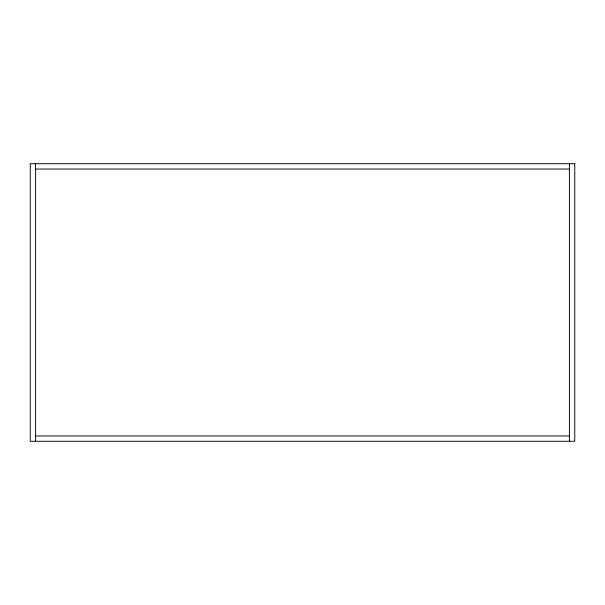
<?xml version="1.0" encoding="UTF-8"?>
<svg xmlns="http://www.w3.org/2000/svg" width="605" height="605" viewBox="0 0 605 605"><rect width="100%" height="100%" fill="white"/><g stroke="black" fill="none" stroke-linecap="round" stroke-linejoin="round"><path stroke-width="0.91" d="M35.589 169.045L569.411 169.045M35.589 435.955L569.411 435.955M569.411 163.705L569.411 441.295M35.589 163.705L35.589 441.295M574.75 163.705L30.25 163.705L30.25 441.295L574.75 441.295L574.75 163.705"/></g></svg>
